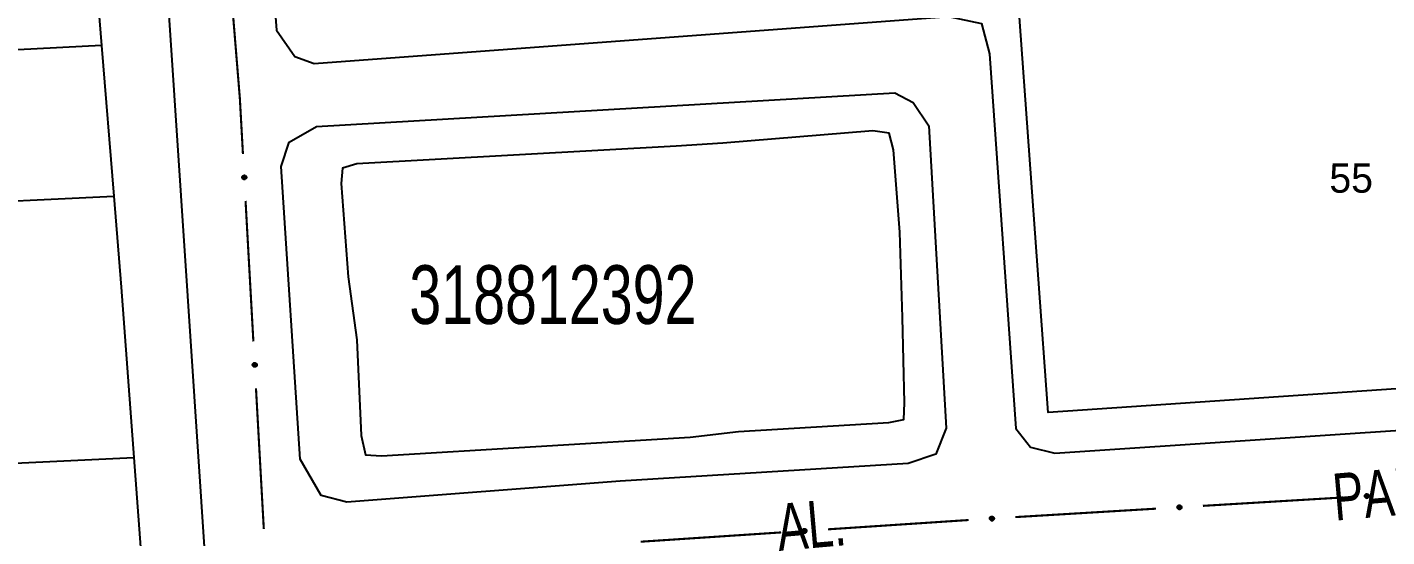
# Model space of a CAD drawing. Extents: x 201053 to 202535, y 4855063 to 4857394.
# Drawn here: x 201644.7 to 201760.5, y 4856130.5 to 4856174 of the extents above; entities that cross this region are included whole.
import ezdxf
from ezdxf.enums import TextEntityAlignment as Align

# ---------------------------------------------------------------- set-up
doc = ezdxf.new("R2010")
doc.units = 0
doc.header["$LTSCALE"] = 1.5
doc.header["$MEASUREMENT"] = 0
for name, color, linetype in [('CD_MALHA_LOTES', 7, 'CONTINUOUS'), ('CD_TXT_QUADRA', 2, 'CONTINUOUS'), ('RU-QUADRA', 210, 'CONTINUOUS'), ('SV-EIXO-RUA-PAV', 20, 'CONTINUOUS'), ('SV-RUA-PAVIM', 7, 'CONTINUOUS'), ('SV-TXT-RUA-PAV', 7, 'CONTINUOUS'), ('Th_NmrPort', 7, 'CONTINUOUS')]:
    doc.layers.add(name, color=color, linetype=linetype)
doc.styles.add('ARIAL', font='ARIAL.SHX')

msp = doc.modelspace()

# ---------------------------------------------------------------- linework, layer by layer
at = {"layer": 'CD_MALHA_LOTES', "linetype": 'Continuous', "flags": 128}
for points in [[(201550.36, 4856232.81), (201579.7, 4856234.9), (201645.54, 4856239.83), (201651.01, 4856172.4)], [(201785.55, 4856144.81), (201731.66, 4856141.12), (201729.19, 4856175.22), (201735.5, 4856179.81)], [(201651.01, 4856172.4), (201555.54, 4856167.46)], [(201651.01, 4856172.4), (201652.06, 4856159.56)], [(201547.89, 4856154.02), (201621.19, 4856158.09), (201652.06, 4856159.56)], [(201652.06, 4856159.56), (201652.69, 4856151.8), (201653.77, 4856137.31)], [(201561.46, 4856133.24), (201628.09, 4856136.08), (201653.77, 4856137.31)], [(201653.77, 4856137.31), (201654.99, 4856120.88)]]:
    msp.add_lwpolyline(points, dxfattribs=at)
at = {"layer": 'RU-QUADRA', "linetype": 'Continuous', "flags": 128}
for points in [[(201579.7, 4856234.9), (201645.54, 4856239.83), (201651.01, 4856172.4), (201652.06, 4856159.56), (201652.69, 4856151.8), (201653.77, 4856137.31), (201654.99, 4856120.88), (201655.97, 4856107.71), (201658, 4856080.49), (201660.08, 4856052.62), (201661.19, 4856038.62), (201596.03, 4856034.44)], [(201785.55, 4856144.81), (201731.66, 4856141.12), (201729.19, 4856175.22)]]:
    msp.add_lwpolyline(points, dxfattribs=at)
msp.add_lwpolyline([(201672.03318, 4856152.698067), (201672.772181, 4856147.337907), (201673.140623, 4856139.167619), (201673.510326, 4856137.537579), (201674.860372, 4856137.447652), (201701.161913, 4856139.029197), (201705.272198, 4856139.509447), (201718.082947, 4856140.2702), (201719.363059, 4856140.540282), (201719.413333, 4856141.950338), (201719.264728, 4856149.220604), (201719.036122, 4856156.500865), (201718.48745, 4856163.521099), (201718.107706, 4856164.941131), (201716.727676, 4856165.121059), (201703.946873, 4856164.070298), (201699.956639, 4856163.830064), (201672.765068, 4856162.30847), (201671.534941, 4856161.948387), (201671.424683, 4856160.638332)], close=True, dxfattribs=at)
at = {"layer": 'SV-EIXO-RUA-PAV', "const_width": 0.18}
for points in [[(201662.20175, 4856175.128491), (201662.771093, 4856168.151683)], [(201662.771093, 4856168.151683), (201662.79, 4856167.92)], [(201662.79, 4856167.92), (201663.054786, 4856163.159812)], [(201663.276943, 4856159.165986), (201663.943415, 4856147.184508)], [(201664.165572, 4856143.190682), (201664.832044, 4856131.209204)], [(201744.842664, 4856133.177487), (201756.821148, 4856133.895755)], [(201728.871351, 4856132.219795), (201740.849836, 4856132.938064)], [(201712.905334, 4856131.178114), (201724.879168, 4856131.970143)], [(201696.940223, 4856130.122076), (201708.914056, 4856130.914105)]]:
    msp.add_lwpolyline(points, dxfattribs=at)
at = {"layer": 'SV-EIXO-RUA-PAV'}
for points in [[(201663.267796, 4856161.312471), (201663.304705, 4856161.280382), (201663.329864, 4856161.245255), (201663.342416, 4856161.209918), (201663.345366, 4856161.175799), (201663.344452, 4856161.140554), (201663.335691, 4856161.105222), (201663.317281, 4856161.068163), (201663.28535, 4856161.030912), (201663.247672, 4856161.007503), (201663.213686, 4856160.993344), (201663.178286, 4856160.98822), (201663.144062, 4856160.989681), (201663.107663, 4856160.999996), (201663.070289, 4856161.019019), (201663.033609, 4856161.052033), (201663.009179, 4856161.08664), (201662.997935, 4856161.121138), (201662.993009, 4856161.15676), (201662.994374, 4856161.192731), (201663.003174, 4856161.227363), (201663.022396, 4856161.264959), (201663.05546, 4856161.30073), (201663.089698, 4856161.32549), (201663.124029, 4856161.337215), (201663.159208, 4856161.341275), (201663.19457, 4856161.340788), (201663.230452, 4856161.33346), (201663.267796, 4856161.312471)], [(201664.156424, 4856145.337167), (201664.193333, 4856145.305078), (201664.218493, 4856145.269951), (201664.231045, 4856145.234614), (201664.233995, 4856145.200495), (201664.233081, 4856145.16525), (201664.22432, 4856145.129918), (201664.205909, 4856145.092859), (201664.173979, 4856145.055608), (201664.136301, 4856145.032199), (201664.102315, 4856145.01804), (201664.066915, 4856145.012916), (201664.032691, 4856145.014377), (201663.996292, 4856145.024691), (201663.958918, 4856145.043715), (201663.922237, 4856145.076729), (201663.897808, 4856145.111335), (201663.886564, 4856145.145834), (201663.881638, 4856145.181456), (201663.883003, 4856145.217427), (201663.891803, 4856145.252059), (201663.911024, 4856145.289655), (201663.944089, 4856145.325426), (201663.978326, 4856145.350186), (201664.012658, 4856145.361911), (201664.047837, 4856145.365971), (201664.083199, 4856145.365484), (201664.119081, 4856145.358156), (201664.156424, 4856145.337167)], [(201758.66755, 4856134.11675), (201758.69948, 4856134.153797), (201758.734498, 4856134.179109), (201758.769781, 4856134.191813), (201758.803886, 4856134.19491), (201758.839135, 4856134.194149), (201758.874504, 4856134.18554), (201758.911643, 4856134.16729), (201758.949031, 4856134.135521), (201758.972603, 4856134.097945), (201758.986909, 4856134.06402), (201758.992186, 4856134.028643), (201758.990873, 4856133.994413), (201758.980716, 4856133.95797), (201758.961854, 4856133.920513), (201758.928999, 4856133.883691), (201758.894498, 4856133.859112), (201758.860049, 4856133.847719), (201758.824449, 4856133.842639), (201758.788472, 4856133.843848), (201758.753802, 4856133.852498), (201758.716124, 4856133.871557), (201758.680209, 4856133.904467), (201758.655302, 4856133.938597), (201758.643429, 4856133.972878), (201758.639217, 4856134.008039), (201758.63955, 4856134.043402), (201758.646724, 4856134.079316), (201758.66755, 4856134.11675)], [(201742.696238, 4856133.159058), (201742.728168, 4856133.196106), (201742.763185, 4856133.221417), (201742.798468, 4856133.234122), (201742.832574, 4856133.237219), (201742.867823, 4856133.236457), (201742.903191, 4856133.227849), (201742.94033, 4856133.209599), (201742.977719, 4856133.17783), (201743.00129, 4856133.140254), (201743.015597, 4856133.106329), (201743.020874, 4856133.070952), (201743.01956, 4856133.036722), (201743.009403, 4856133.000278), (201742.990541, 4856132.962822), (201742.957686, 4856132.926), (201742.923186, 4856132.90142), (201742.888736, 4856132.890028), (201742.853136, 4856132.884948), (201742.817159, 4856132.886157), (201742.782489, 4856132.894807), (201742.744811, 4856132.913866), (201742.708897, 4856132.946775), (201742.683989, 4856132.980906), (201742.672116, 4856133.015186), (201742.667904, 4856133.050347), (201742.668238, 4856133.085711), (201742.675411, 4856133.121625), (201742.696238, 4856133.159058)], [(201726.724925, 4856132.201367), (201726.756855, 4856132.238415), (201726.791873, 4856132.263726), (201726.827155, 4856132.276431), (201726.861261, 4856132.279528), (201726.89651, 4856132.278766), (201726.931879, 4856132.270158), (201726.969018, 4856132.251908), (201727.006406, 4856132.220139), (201727.029978, 4856132.182562), (201727.044284, 4856132.148638), (201727.049561, 4856132.11326), (201727.048247, 4856132.07903), (201727.038091, 4856132.042587), (201727.019229, 4856132.005131), (201726.986374, 4856131.968308), (201726.951873, 4856131.943729), (201726.917423, 4856131.932337), (201726.881824, 4856131.927257), (201726.845847, 4856131.928466), (201726.811177, 4856131.937116), (201726.773498, 4856131.956175), (201726.737584, 4856131.989084), (201726.712677, 4856132.023214), (201726.700803, 4856132.057495), (201726.696591, 4856132.092656), (201726.696925, 4856132.128019), (201726.704098, 4856132.163933), (201726.724925, 4856132.201367)], [(201710.759063, 4856131.146467), (201710.790764, 4856131.18371), (201710.825625, 4856131.209237), (201710.860829, 4856131.222159), (201710.894915, 4856131.225466), (201710.930168, 4856131.224921), (201710.965589, 4856131.216531), (201711.002839, 4856131.19851), (201711.040423, 4856131.166972), (201711.064225, 4856131.129541), (201711.07874, 4856131.095706), (201711.084235, 4856131.060361), (201711.083132, 4856131.026124), (201711.0732, 4856130.989619), (201711.054569, 4856130.952047), (201711.021942, 4856130.915023), (201710.987593, 4856130.890232), (201710.953214, 4856130.878627), (201710.917646, 4856130.873328), (201710.881663, 4856130.874315), (201710.84694, 4856130.882752), (201710.809145, 4856130.901579), (201710.773029, 4856130.934266), (201710.747912, 4856130.968242), (201710.735827, 4856131.002449), (201710.731399, 4856131.037584), (201710.731515, 4856131.072948), (201710.738467, 4856131.108906), (201710.759063, 4856131.146467)]]:
    msp.add_lwpolyline(points, close=True, dxfattribs=at)
for points in [[(201662.994374, 4856161.192731), (201663.009179, 4856161.08664)], [(201662.999649, 4856161.205749), (201663.020549, 4856161.075715)], [(201663.003174, 4856161.227363), (201663.033609, 4856161.052033)], [(201663.015466, 4856161.240795), (201663.051054, 4856161.043246)], [(201663.022396, 4856161.264959), (201663.070289, 4856161.019019)], [(201663.040668, 4856161.279096), (201663.088296, 4856161.012519)], [(201663.05546, 4856161.30073), (201663.107663, 4856160.999996)], [(201663.071699, 4856161.310888), (201663.124552, 4856160.999502)], [(201663.089698, 4856161.32549), (201663.144062, 4856160.989681)], [(201663.106288, 4856161.327845), (201663.160506, 4856160.991936)], [(201663.124029, 4856161.337215), (201663.178286, 4856160.98822)], [(201663.141332, 4856161.336627), (201663.193279, 4856160.992392)], [(201663.159208, 4856161.341275), (201663.213686, 4856160.993344)], [(201663.178193, 4856161.337311), (201663.232183, 4856161.005489)], [(201663.19457, 4856161.340788), (201663.247672, 4856161.007503)], [(201663.212633, 4856161.332393), (201663.266697, 4856161.023809)], [(201663.230452, 4856161.33346), (201663.28535, 4856161.030912)], [(201663.247375, 4856161.322026), (201663.299241, 4856161.052952)], [(201663.267796, 4856161.312471), (201663.317281, 4856161.068163)], [(201663.28719, 4856161.294175), (201663.325654, 4856161.094053)], [(201663.304705, 4856161.280382), (201663.335691, 4856161.105222)], [(201663.319133, 4856161.26042), (201663.338595, 4856161.131672)], [(201663.329864, 4856161.245255), (201663.344452, 4856161.140554)], [(201663.904095, 4856145.265491), (201663.939683, 4856145.067942)], [(201663.911024, 4856145.289655), (201663.958918, 4856145.043715)], [(201663.929297, 4856145.303792), (201663.976925, 4856145.037214)], [(201663.944089, 4856145.325426), (201663.996292, 4856145.024691)], [(201663.960328, 4856145.335584), (201664.013181, 4856145.024198)], [(201663.978326, 4856145.350186), (201664.032691, 4856145.014377)], [(201663.994917, 4856145.352541), (201664.049134, 4856145.016632)], [(201664.012658, 4856145.361911), (201664.066915, 4856145.012916)], [(201664.029961, 4856145.361323), (201664.081908, 4856145.017088)], [(201664.047837, 4856145.365971), (201664.102315, 4856145.01804)], [(201664.066822, 4856145.362007), (201664.120812, 4856145.030185)], [(201664.083199, 4856145.365484), (201664.136301, 4856145.032199)], [(201664.101261, 4856145.357089), (201664.155325, 4856145.048505)], [(201664.119081, 4856145.358156), (201664.173979, 4856145.055608)], [(201664.136004, 4856145.346722), (201664.18787, 4856145.077648)], [(201664.156424, 4856145.337167), (201664.205909, 4856145.092859)], [(201664.175819, 4856145.318871), (201664.214283, 4856145.118749)], [(201664.193333, 4856145.305078), (201664.22432, 4856145.129918)], [(201664.207762, 4856145.285116), (201664.227224, 4856145.156368)], [(201664.218493, 4856145.269951), (201664.233081, 4856145.16525)], [(201663.883003, 4856145.217427), (201663.897808, 4856145.111335)], [(201663.888278, 4856145.230445), (201663.909178, 4856145.100411)], [(201663.891803, 4856145.252059), (201663.922237, 4856145.076729)], [(201758.639217, 4856134.008039), (201758.986909, 4856134.06402)], [(201758.63955, 4856134.043402), (201758.972603, 4856134.097945)], [(201758.643099, 4856134.027041), (201758.974684, 4856134.082465)], [(201758.643429, 4856133.972878), (201758.992186, 4856134.028643)], [(201758.643942, 4856133.990183), (201758.987949, 4856134.043618)], [(201758.646724, 4856134.079316), (201758.949031, 4856134.135521)], [(201758.647867, 4856134.061501), (201758.956215, 4856134.116899)], [(201758.652876, 4856133.955177), (201758.988547, 4856134.010847)], [(201758.655302, 4856133.938597), (201758.990873, 4856133.994413)], [(201758.658084, 4856134.096288), (201758.926932, 4856134.149317)], [(201758.66755, 4856134.11675), (201758.911643, 4856134.16729)], [(201758.669982, 4856133.920662), (201758.981136, 4856133.974861)], [(201758.680209, 4856133.904467), (201758.980716, 4856133.95797)], [(201758.685763, 4856134.136223), (201758.885716, 4856134.175552)], [(201758.69948, 4856134.153797), (201758.874504, 4856134.18554)], [(201758.701908, 4856133.889769), (201758.968277, 4856133.938549)], [(201758.716124, 4856133.871557), (201758.961854, 4856133.920513)], [(201758.71938, 4856134.168312), (201758.848042, 4856134.18833)], [(201758.734498, 4856134.179109), (201758.839135, 4856134.194149)], [(201758.740317, 4856133.864733), (201758.93771, 4856133.901174)], [(201758.753802, 4856133.852498), (201758.928999, 4856133.883691)], [(201758.775431, 4856133.849067), (201758.905374, 4856133.870529)], [(201758.788472, 4856133.843848), (201758.894498, 4856133.859112)], [(201742.667904, 4856133.050347), (201743.015597, 4856133.106329)], [(201742.668238, 4856133.085711), (201743.00129, 4856133.140254)], [(201742.671786, 4856133.069349), (201743.003371, 4856133.124774)], [(201742.672116, 4856133.015186), (201743.020874, 4856133.070952)], [(201742.672629, 4856133.032492), (201743.016636, 4856133.085927)], [(201742.675411, 4856133.121625), (201742.977719, 4856133.17783)], [(201742.676554, 4856133.10381), (201742.984903, 4856133.159207)], [(201742.681563, 4856132.997486), (201743.017234, 4856133.053155)], [(201742.683989, 4856132.980906), (201743.01956, 4856133.036722)], [(201742.686771, 4856133.138597), (201742.955619, 4856133.191626)], [(201742.696238, 4856133.159058), (201742.94033, 4856133.209599)], [(201742.698669, 4856132.962971), (201743.009823, 4856133.01717)], [(201742.708897, 4856132.946775), (201743.009403, 4856133.000278)], [(201742.71445, 4856133.178532), (201742.914404, 4856133.217861)], [(201742.728168, 4856133.196106), (201742.903191, 4856133.227849)], [(201742.730595, 4856132.932078), (201742.996964, 4856132.980857)], [(201742.744811, 4856132.913866), (201742.990541, 4856132.962822)], [(201742.748067, 4856133.210621), (201742.876729, 4856133.230639)], [(201742.763185, 4856133.221417), (201742.867823, 4856133.236457)], [(201742.769005, 4856132.907041), (201742.966398, 4856132.943483)], [(201742.782489, 4856132.894807), (201742.957686, 4856132.926)], [(201742.804118, 4856132.891376), (201742.934061, 4856132.912838)], [(201742.817159, 4856132.886157), (201742.923186, 4856132.90142)], [(201726.696591, 4856132.092656), (201727.044284, 4856132.148638)], [(201726.696925, 4856132.128019), (201727.029978, 4856132.182562)], [(201726.700473, 4856132.111658), (201727.032058, 4856132.167082)], [(201726.700803, 4856132.057495), (201727.049561, 4856132.11326)], [(201726.701316, 4856132.0748), (201727.045324, 4856132.128236)], [(201726.704098, 4856132.163933), (201727.006406, 4856132.220139)], [(201726.705242, 4856132.146118), (201727.01359, 4856132.201516)], [(201726.71025, 4856132.039795), (201727.045922, 4856132.095464)], [(201726.712677, 4856132.023214), (201727.048247, 4856132.07903)], [(201726.715459, 4856132.180905), (201726.984307, 4856132.233935)], [(201726.724925, 4856132.201367), (201726.969018, 4856132.251908)], [(201726.727357, 4856132.005279), (201727.038511, 4856132.059478)], [(201726.737584, 4856131.989084), (201727.038091, 4856132.042587)], [(201726.743137, 4856132.22084), (201726.943091, 4856132.26017)], [(201726.756855, 4856132.238415), (201726.931879, 4856132.270158)], [(201726.759283, 4856131.974386), (201727.025651, 4856132.023166)], [(201726.773498, 4856131.956175), (201727.019229, 4856132.005131)], [(201726.776755, 4856132.25293), (201726.905417, 4856132.272947)], [(201726.791873, 4856132.263726), (201726.89651, 4856132.278766)], [(201726.797692, 4856131.94935), (201726.995085, 4856131.985792)], [(201726.811177, 4856131.937116), (201726.986374, 4856131.968308)], [(201726.832806, 4856131.933685), (201726.962748, 4856131.955146)], [(201726.845847, 4856131.928466), (201726.951873, 4856131.943729)], [(201710.731399, 4856131.037584), (201711.07874, 4856131.095706)], [(201710.731515, 4856131.072948), (201711.064225, 4856131.129541)], [(201710.735164, 4856131.056609), (201711.066401, 4856131.114075)], [(201710.735827, 4856131.002449), (201711.084235, 4856131.060361)], [(201710.736234, 4856131.019757), (201711.079905, 4856131.07531)], [(201710.738467, 4856131.108906), (201711.040423, 4856131.166972)], [(201710.73972, 4856131.091098), (201711.047721, 4856131.148394)], [(201710.745383, 4856130.984807), (201711.080705, 4856131.042543)], [(201710.747912, 4856130.968242), (201711.083132, 4856131.026124)], [(201710.749722, 4856131.125947), (201711.018239, 4856131.180631)], [(201710.759063, 4856131.146467), (201711.002839, 4856131.19851)], [(201710.762702, 4856130.950398), (201711.073516, 4856131.006512)], [(201710.773029, 4856130.934266), (201711.0732, 4856130.989619)], [(201710.777155, 4856131.166052), (201710.976862, 4856131.206612)], [(201710.790764, 4856131.18371), (201710.965589, 4856131.216531)], [(201710.794817, 4856130.919702), (201711.060881, 4856130.970121)], [(201710.809145, 4856130.901579), (201711.054569, 4856130.952047)], [(201710.810573, 4856131.198348), (201710.93911, 4856131.219158)], [(201710.825625, 4856131.209237), (201710.930168, 4856131.224921)], [(201710.83338, 4856130.894903), (201711.030545, 4856130.93256)], [(201710.84694, 4856130.882752), (201711.021942, 4856130.915023)], [(201710.86859, 4856130.879454), (201710.998398, 4856130.901716)], [(201710.881663, 4856130.874315), (201710.987593, 4856130.890232)]]:
    msp.add_lwpolyline(points, dxfattribs=at)
at = {"layer": 'SV-RUA-PAVIM', "linetype": 'Continuous'}
for points in [[(201664.76, 4856245.76, 13.73), (201661.89, 4856244.39, 13.73), (201660.72, 4856241.31, 13.68), (201665.92, 4856173.72, 14.06), (201667.49, 4856171.48, 14.06), (201669.13, 4856170.88, 14.06), (201723.16, 4856174.87, 14.24), (201725.98, 4856174.29, 14.24), (201726.65, 4856171.69, 14.24), (201728.9, 4856139.78, 14.45), (201730.17, 4856138.18, 14.45), (201732.22, 4856137.68, 14.45), (201767.64, 4856140.02, 14.51), (201877.84, 4856146.76, 14.24), (201881.51, 4856147.39, 14.24), (201881.86, 4856150.77, 14.24), (201878.05, 4856212.77, 14.24), (201875.58, 4856252.98, 13.72), (201874.97, 4856254.28, 13.72), (201874.26, 4856255.27, 13.72), (201873.24, 4856256.28, 13.72), (201871.76, 4856256.9, 13.72), (201824.39, 4856254.37, 13.97), (201706.55, 4856248.11, 13.97)], [(201695.2, 4856135.29, 14.46), (201671.92, 4856133.49, 13.91), (201669.72, 4856134.07, 13.91), (201667.94, 4856137.15, 13.91), (201666.3, 4856162.1, 13.91), (201667, 4856164.16, 13.91), (201669.33, 4856165.5, 13.91), (201718.61, 4856168.38, 14.04), (201720.16, 4856167.55, 14.04), (201721.5, 4856165.57, 14.04), (201722.98, 4856139.8, 14.36), (201722.09, 4856137.58, 14.36), (201719.74, 4856136.79, 14.37)]]:
    msp.add_polyline3d(points, close=True, dxfattribs=at)
msp.add_polyline3d([(201558.04, 4856023.05, 11.87), (201604.29, 4856025.81, 11.87), (201656.74, 4856028.89, 14.37), (201663.77, 4856031.2, 14.37), (201666.11, 4856034.36, 14.37), (201652.34, 4856241.7, 13.17), (201650.49, 4856244.38, 13.17), (201646.64, 4856244.98, 13.17), (201598.03, 4856241.81, 13.17), (201537.23, 4856237.91, 13.17), (201462.9, 4856233.1, 13.17), (201445.93, 4856232.01, 7.93), (201441.84, 4856231.08, 7.93), (201439.47, 4856227.47, 7.93), (201440.33, 4856213.6, 7.93), (201444.62, 4856148.5, 7.93), (201447.92, 4856094.37, 10.7), (201450.87, 4856039.21, 10.7), (201451.73, 4856023.05, 10.7)], dxfattribs=at)

# ---------------------------------------------------------------- texts
at = {"layer": 'CD_TXT_QUADRA', "style": 'ARIAL', "width": 0.7}
msp.add_text('318812392', height=5, dxfattribs=at).set_placement((201677.228535, 4856148.678598, 14.206316))
at = {"layer": 'SV-TXT-RUA-PAV', "style": 'ARIAL', "width": 0.7}
for s, p in [('PAES', (201756.1, 4856131.91)), ('AL.', (201708.72, 4856129.33))]:
    msp.add_text(s, height=4, rotation=5, dxfattribs=at).set_placement(p)
at = {"layer": 'Th_NmrPort', "color": 1}
msp.add_text('55', height=2.5, dxfattribs=at).set_placement((201755.618559, 4856161.112248), align=Align.MIDDLE_LEFT)

doc.saveas('drawing.dxf')
